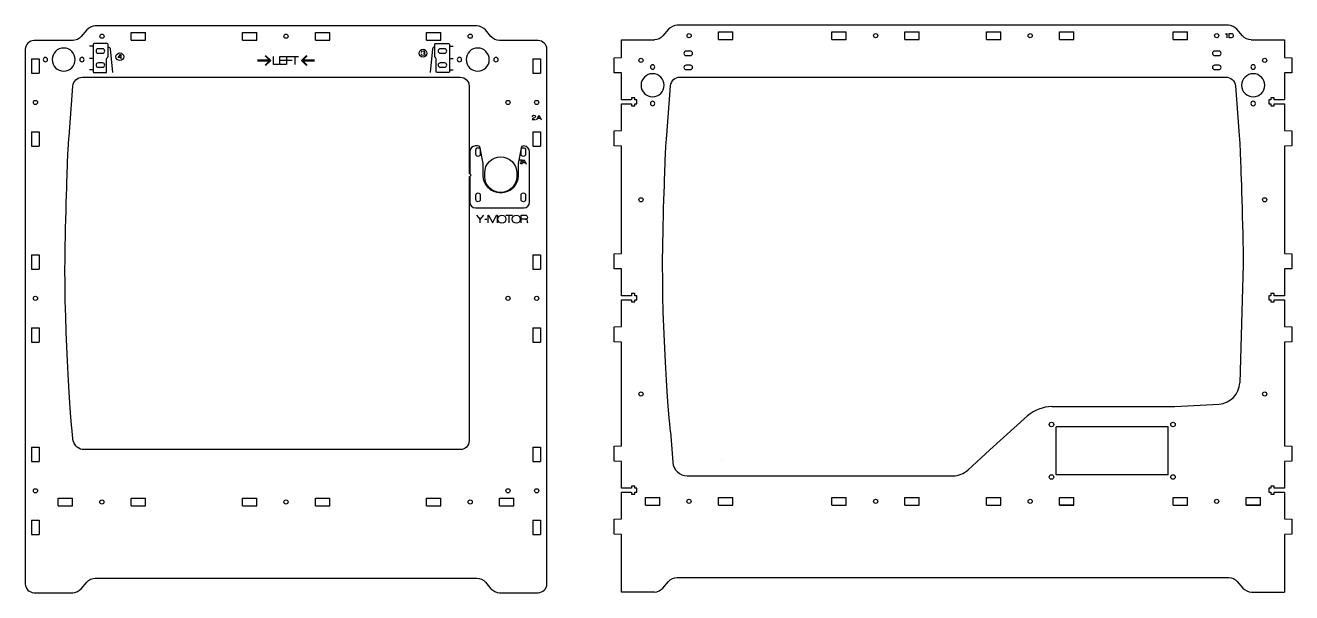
# Model space of a CAD drawing. Extents: x -1581 to 572, y -350 to 1591.
# Drawn here: x -1581 to -714, y 480 to 868 of the extents above; entities that cross this region are included whole.
import ezdxf

# ---------------------------------------------------------------- set-up
doc = ezdxf.new("R2010")
doc.units = 0
doc.layers.add('Cuts', color=1, linetype='Continuous', lineweight=25, true_color=0xff0000)
doc.layers.add('Text', color=5, linetype='Continuous', lineweight=25, true_color=0x0000ff)

msp = doc.modelspace()

# ---------------------------------------------------------------- linework, layer by layer
at = {"layer": 'Cuts', "color": 1, "lineweight": 25, "true_color": 0xff0000}
for p, q in [((-1508.56, 858.41), (-1508.56, 863.61)), ((-1508.56, 863.61), (-1498.71, 863.61)), ((-1508.56, 858.41), (-1498.71, 858.41)), ((-1498.71, 858.41), (-1498.71, 863.61)), ((-1432.48, 858.41), (-1432.48, 863.61)), ((-1432.48, 863.61), (-1422.64, 863.61)), ((-1432.48, 858.41), (-1422.64, 858.41)), ((-1422.64, 858.41), (-1422.64, 863.61)), ((-1382.48, 858.41), (-1382.48, 863.61)), ((-1382.48, 863.61), (-1372.64, 863.61)), ((-1382.48, 858.41), (-1372.64, 858.41)), ((-1372.64, 858.41), (-1372.64, 863.61)), ((-1306.39, 858.41), (-1306.39, 863.61)), ((-1306.39, 863.61), (-1296.54, 863.61)), ((-1306.39, 858.41), (-1296.54, 858.41)), ((-1296.54, 858.41), (-1296.54, 863.61)), ((-1173, 846.36), (-1173, 858.46)), ((-1173, 858.46), (-1150.3, 858.46)), ((-1106.53, 858.81), (-1106.53, 864.01)), ((-1106.53, 864.01), (-1096.68, 864.01)), ((-1106.53, 858.81), (-1096.68, 858.81)), ((-1096.68, 858.81), (-1096.68, 864.01)), ((-1028.83, 858.81), (-1028.83, 864.01)), ((-1028.83, 864.01), (-1018.98, 864.01)), ((-1028.83, 858.81), (-1018.98, 858.81)), ((-1018.98, 858.81), (-1018.98, 864.01)), ((-978.82, 858.81), (-978.82, 864.01)), ((-978.82, 864.01), (-968.97, 864.01)), ((-978.82, 858.81), (-968.97, 858.81)), ((-968.97, 858.81), (-968.97, 864.01)), ((-922.99, 858.81), (-922.99, 864.01)), ((-922.99, 864.01), (-913.14, 864.01)), ((-922.99, 858.81), (-913.14, 858.81)), ((-913.14, 858.81), (-913.14, 864.01)), ((-872.98, 858.81), (-872.98, 864.01)), ((-872.98, 864.01), (-863.13, 864.01)), ((-872.98, 858.81), (-863.13, 858.81)), ((-863.13, 858.81), (-863.13, 864.01)), ((-795.27, 858.81), (-795.27, 864.01)), ((-795.27, 864.01), (-785.42, 864.01)), ((-795.27, 858.81), (-785.42, 858.81)), ((-785.42, 858.81), (-785.42, 864.01)), ((-741.86, 858.46), (-719, 858.46)), ((-719, 858.46), (-719, 846.36)), ((-1576.76, 845.6), (-1571.56, 845.6)), ((-1576.76, 845.6), (-1576.76, 835.75)), ((-1571.56, 845.6), (-1571.56, 835.75)), ((-1233.55, 845.6), (-1228.35, 845.6)), ((-1233.55, 845.6), (-1233.55, 835.75)), ((-1228.35, 845.6), (-1228.35, 835.75)), ((-1177.98, 846.15), (-1173, 846.36)), ((-1177.98, 836.02), (-1177.98, 846.15)), ((-719, 846.36), (-714.02, 846.15)), ((-714.02, 846.15), (-714.02, 836.02)), ((-1576.76, 835.75), (-1571.56, 835.75)), ((-1233.55, 835.75), (-1228.35, 835.75)), ((-1173, 835.82), (-1177.98, 836.02)), ((-1173, 817.51), (-1173, 835.82)), ((-714.02, 836.02), (-719, 835.82)), ((-719, 835.82), (-719, 817.51)), ((-1165.98, 817.51), (-1173, 817.51)), ((-1163.78, 818.91), (-1165.98, 818.91)), ((-1165.98, 818.91), (-1165.98, 817.51)), ((-1163.78, 817.51), (-1163.78, 818.91)), ((-1162.34, 817.51), (-1163.78, 817.51)), ((-1162.34, 814.65), (-1162.34, 817.51)), ((-728.22, 817.51), (-729.66, 817.51)), ((-729.66, 817.51), (-729.66, 814.65)), ((-726.02, 818.91), (-728.22, 818.91)), ((-728.22, 818.91), (-728.22, 817.51)), ((-726.02, 817.51), (-726.02, 818.91)), ((-719, 817.51), (-726.02, 817.51)), ((-1173, 796.39), (-1173, 814.65)), ((-1173, 814.65), (-1165.98, 814.65)), ((-1165.98, 814.65), (-1165.98, 813.25)), ((-1165.98, 813.25), (-1163.78, 813.25)), ((-1163.78, 813.25), (-1163.78, 814.65)), ((-1163.78, 814.65), (-1162.34, 814.65)), ((-729.66, 814.65), (-728.22, 814.65)), ((-728.22, 814.65), (-728.22, 813.25)), ((-728.22, 813.25), (-726.02, 813.25)), ((-726.02, 813.25), (-726.02, 814.65)), ((-726.02, 814.65), (-719, 814.65)), ((-719, 814.65), (-719, 796.39)), ((-1576.76, 795.6), (-1571.56, 795.6)), ((-1576.76, 795.6), (-1576.76, 785.75)), ((-1571.56, 795.6), (-1571.56, 785.75)), ((-1233.55, 795.6), (-1228.35, 795.6)), ((-1233.55, 795.6), (-1233.55, 785.75)), ((-1228.35, 795.6), (-1228.35, 785.75)), ((-1177.98, 796.18), (-1173, 796.39)), ((-1177.98, 786.01), (-1177.98, 796.18)), ((-719, 796.39), (-714.02, 796.18)), ((-714.02, 796.18), (-714.02, 786.01)), ((-1576.76, 785.75), (-1571.56, 785.75)), ((-1233.55, 785.75), (-1228.35, 785.75)), ((-1173, 785.8), (-1177.98, 786.01)), ((-1173, 712.18), (-1173, 785.8)), ((-714.02, 786.01), (-719, 785.8)), ((-719, 785.8), (-719, 712.18)), ((-1576.76, 711.42), (-1571.56, 711.42)), ((-1576.76, 711.42), (-1576.76, 701.58)), ((-1571.56, 711.42), (-1571.56, 701.58)), ((-1233.54, 711.42), (-1228.34, 711.42)), ((-1233.54, 711.42), (-1233.54, 701.58)), ((-1228.34, 711.42), (-1228.34, 701.58)), ((-1177.98, 711.98), (-1173, 712.18)), ((-1177.98, 701.84), (-1177.98, 711.98)), ((-719, 712.18), (-714.02, 711.98)), ((-714.02, 711.98), (-714.02, 701.84)), ((-747.25, 704.61), (-749.6, 623.72)), ((-1576.76, 701.58), (-1571.56, 701.58)), ((-1233.54, 701.58), (-1228.34, 701.58)), ((-1173, 701.64), (-1177.98, 701.84)), ((-1173, 683.35), (-1173, 701.64)), ((-714.02, 701.84), (-719, 701.64)), ((-719, 701.64), (-719, 683.35)), ((-1165.98, 683.35), (-1173, 683.35)), ((-1173, 662.17), (-1173, 680.48)), ((-1173, 680.48), (-1165.98, 680.48)), ((-1163.78, 684.75), (-1165.98, 684.75)), ((-1165.98, 684.75), (-1165.98, 683.35)), ((-1165.98, 680.48), (-1165.98, 679.08)), ((-1165.98, 679.08), (-1163.78, 679.08)), ((-1163.78, 683.35), (-1163.78, 684.75)), ((-1162.34, 683.35), (-1163.78, 683.35)), ((-1163.78, 679.08), (-1163.78, 680.48)), ((-1163.78, 680.48), (-1162.34, 680.48)), ((-1162.34, 680.48), (-1162.34, 683.35)), ((-728.22, 683.35), (-729.66, 683.35)), ((-729.66, 683.35), (-729.66, 680.48)), ((-729.66, 680.48), (-728.22, 680.48)), ((-726.02, 684.75), (-728.22, 684.75)), ((-728.22, 684.75), (-728.22, 683.35)), ((-728.22, 680.48), (-728.22, 679.08)), ((-728.22, 679.08), (-726.02, 679.08)), ((-726.02, 683.35), (-726.02, 684.75)), ((-719, 683.35), (-726.02, 683.35)), ((-726.02, 679.08), (-726.02, 680.48)), ((-726.02, 680.48), (-719, 680.48)), ((-719, 680.48), (-719, 662.17)), ((-1576.76, 661.42), (-1571.56, 661.42)), ((-1576.76, 661.42), (-1576.76, 651.58)), ((-1571.56, 661.42), (-1571.56, 651.58)), ((-1233.54, 661.42), (-1228.34, 661.42)), ((-1233.54, 661.42), (-1233.54, 651.58)), ((-1228.34, 661.42), (-1228.34, 651.58)), ((-1177.98, 661.96), (-1173, 662.17)), ((-1177.98, 651.84), (-1177.98, 661.96)), ((-719, 662.17), (-714.02, 661.96)), ((-714.02, 661.96), (-714.02, 651.84)), ((-1576.76, 651.58), (-1571.56, 651.58)), ((-1233.54, 651.58), (-1228.34, 651.58)), ((-1173, 651.63), (-1177.98, 651.84)), ((-1173, 580.46), (-1173, 651.63)), ((-714.02, 651.84), (-719, 651.63)), ((-719, 651.63), (-719, 580.46)), ((-878.14, 607.37), (-793.98, 607.37)), ((-793.98, 607.37), (-763.7, 609.18)), ((-894.8, 601.01), (-920.69, 577.88)), ((-1139.39, 590.16), (-1137.82, 569.25)), ((-1576.76, 579.7), (-1571.56, 579.7)), ((-1576.76, 579.7), (-1576.76, 569.85)), ((-1571.56, 579.7), (-1571.56, 569.85)), ((-1233.54, 579.7), (-1228.34, 579.7)), ((-1233.54, 579.7), (-1233.54, 569.85)), ((-1228.34, 579.7), (-1228.34, 569.85)), ((-1177.98, 580.26), (-1173, 580.46)), ((-1177.98, 570.11), (-1177.98, 580.26)), ((-920.69, 577.88), (-935.69, 563.99)), ((-719, 580.46), (-714.02, 580.26)), ((-714.02, 580.26), (-714.02, 570.11)), ((-1576.76, 569.85), (-1571.56, 569.85)), ((-1233.54, 569.85), (-1228.34, 569.85)), ((-1173, 569.9), (-1177.98, 570.11)), ((-1173, 551.61), (-1173, 569.9)), ((-1104.72, 571.46), (-1104.72, 571.46)), ((-714.02, 570.11), (-719, 569.9)), ((-719, 569.9), (-719, 551.61)), ((-1127.85, 560), (-945.88, 560)), ((-1165.98, 551.61), (-1173, 551.61)), ((-1173, 530.46), (-1173, 548.77)), ((-1173, 548.77), (-1165.98, 548.77)), ((-1163.78, 553.01), (-1165.98, 553.01)), ((-1165.98, 553.01), (-1165.98, 551.61)), ((-1165.98, 548.77), (-1165.98, 547.44)), ((-1165.98, 547.44), (-1163.78, 547.44)), ((-1163.78, 551.61), (-1163.78, 553.01)), ((-1162.34, 551.61), (-1163.78, 551.61)), ((-1163.78, 548.84), (-1162.34, 548.84)), ((-1163.78, 547.44), (-1163.78, 548.84)), ((-1162.34, 548.84), (-1162.34, 551.61)), ((-728.22, 551.61), (-729.66, 551.61)), ((-729.66, 551.61), (-729.66, 548.84)), ((-729.66, 548.84), (-728.22, 548.84)), ((-726.02, 553.01), (-728.22, 553.01)), ((-728.22, 553.01), (-728.22, 551.61)), ((-728.22, 548.84), (-728.22, 547.44)), ((-728.22, 547.44), (-726.02, 547.44)), ((-726.02, 551.61), (-726.02, 553.01)), ((-719, 551.61), (-726.02, 551.61)), ((-726.02, 547.44), (-726.02, 548.77)), ((-726.02, 548.77), (-719, 548.77)), ((-719, 548.77), (-719, 530.46)), ((-1558.58, 539.5), (-1558.58, 544.7)), ((-1558.58, 544.7), (-1548.73, 544.7)), ((-1558.58, 539.5), (-1548.73, 539.5)), ((-1548.73, 539.5), (-1548.73, 544.7)), ((-1508.58, 539.5), (-1508.58, 544.7)), ((-1508.58, 544.7), (-1498.73, 544.7)), ((-1508.58, 539.5), (-1498.73, 539.5)), ((-1498.73, 539.5), (-1498.73, 544.7)), ((-1432.49, 544.7), (-1422.64, 544.7)), ((-1432.49, 539.5), (-1432.49, 544.7)), ((-1432.49, 539.5), (-1422.64, 539.5)), ((-1422.64, 539.5), (-1422.64, 544.7)), ((-1382.49, 539.5), (-1382.49, 544.7)), ((-1382.49, 544.7), (-1372.64, 544.7)), ((-1382.49, 539.5), (-1372.64, 539.5)), ((-1372.64, 539.5), (-1372.64, 544.7)), ((-1306.39, 539.5), (-1306.39, 544.7)), ((-1306.39, 544.7), (-1296.54, 544.7)), ((-1306.39, 539.5), (-1296.54, 539.5)), ((-1296.54, 539.5), (-1296.54, 544.7)), ((-1256.39, 539.5), (-1256.39, 544.7)), ((-1256.39, 544.7), (-1246.54, 544.7)), ((-1256.39, 539.5), (-1246.54, 539.5)), ((-1246.54, 539.5), (-1246.54, 544.7)), ((-1156.54, 539.91), (-1156.54, 545.11)), ((-1156.54, 545.11), (-1146.69, 545.11)), ((-1156.54, 539.91), (-1146.69, 539.91)), ((-1146.69, 539.91), (-1146.69, 545.11)), ((-1106.54, 539.91), (-1106.54, 545.11)), ((-1106.54, 545.11), (-1096.69, 545.11)), ((-1106.54, 539.91), (-1096.69, 539.91)), ((-1096.69, 539.91), (-1096.69, 545.11)), ((-1028.83, 539.91), (-1028.83, 545.11)), ((-1028.83, 545.11), (-1018.98, 545.11)), ((-1028.83, 539.91), (-1018.98, 539.91)), ((-1018.98, 539.91), (-1018.98, 545.11)), ((-978.83, 539.91), (-978.83, 545.11)), ((-978.83, 545.11), (-968.98, 545.11)), ((-978.83, 539.91), (-968.98, 539.91)), ((-968.98, 539.91), (-968.98, 545.11)), ((-922.98, 539.91), (-922.98, 545.11)), ((-922.98, 545.11), (-913.13, 545.11)), ((-922.98, 539.91), (-913.13, 539.91)), ((-913.13, 539.91), (-913.13, 545.11)), ((-872.98, 539.91), (-872.98, 545.11)), ((-872.98, 545.11), (-863.13, 545.11)), ((-872.98, 539.91), (-863.13, 539.91)), ((-863.13, 539.91), (-872.98, 539.91)), ((-863.13, 539.91), (-863.13, 545.11)), ((-795.26, 539.91), (-795.26, 545.11)), ((-795.26, 545.11), (-785.41, 545.11)), ((-795.26, 539.91), (-785.41, 539.91)), ((-785.41, 539.91), (-785.41, 545.11)), ((-745.26, 539.91), (-745.26, 545.11)), ((-745.26, 545.11), (-735.42, 545.11)), ((-745.26, 539.91), (-735.42, 539.91)), ((-735.42, 539.91), (-745.26, 539.91)), ((-735.42, 539.91), (-735.42, 545.11)), ((-1576.76, 529.7), (-1571.56, 529.7)), ((-1576.76, 529.7), (-1576.76, 519.85)), ((-1571.56, 529.7), (-1571.56, 519.85)), ((-1233.54, 529.7), (-1228.34, 529.7)), ((-1233.54, 529.7), (-1233.54, 519.85)), ((-1228.34, 529.7), (-1228.34, 519.85)), ((-1177.98, 530.26), (-1173, 530.46)), ((-1177.98, 520.11), (-1177.98, 530.26)), ((-719, 530.46), (-714.02, 530.26)), ((-714.02, 530.26), (-714.02, 520.11)), ((-1576.76, 519.85), (-1571.56, 519.85)), ((-1233.54, 519.85), (-1228.34, 519.85)), ((-1173, 519.91), (-1177.98, 520.11)), ((-1173, 480.41), (-1173, 519.91)), ((-714.02, 520.11), (-719, 519.91)), ((-719, 519.91), (-719, 480.41)), ((-1134.85, 490.41), (-757.1, 490.41)), ((-1150.33, 480.41), (-1173, 480.41))]:
    msp.add_line(p, q, dxfattribs=at)
at = {"layer": 'Cuts', "color": 1, "linetype": 'Continuous', "lineweight": 25, "true_color": 0xff0000}
for p, q in [((-798.56, 593.66), (-875.16, 593.66)), ((-875.16, 560.66), (-875.16, 593.66)), ((-798.56, 560.66), (-798.56, 593.66)), ((-798.56, 560.66), (-875.16, 560.66))]:
    msp.add_line(p, q, dxfattribs=at)
at = {"layer": 'Cuts', "color": 1, "lineweight": 25, "true_color": 0xff0000}
for points in [[(-1271.89, 868.02), (-1533.19, 868.02)], [(-885.06, 868.46), (-1134.81, 868.46)], [(-757.35, 868.46), (-1007.1, 868.46)], [(-1538.99, 865.32), (-1542.84, 860.73)], [(-1262.25, 860.73), (-1266.1, 865.32)], [(-1140.62, 865.75), (-1144.48, 861.16)], [(-758.43, 862.9), (-758.32, 862.9), (-758.32, 859.92)], [(-756.82, 862.92), (-755.35, 862.92)], [(-755.35, 859.9), (-756.82, 859.9), (-756.82, 862.92), (-756.82, 862.92)], [(-747.67, 861.16), (-751.54, 865.75)], [(-1581.09, 852.02), (-1581.09, 486)], [(-1548.64, 858.02), (-1575.09, 858.02)], [(-1528.19, 852.37), (-1531.19, 852.37)], [(-1294.01, 852.37), (-1297.01, 852.37)], [(-1230, 858.02), (-1256.45, 858.02), (-1256.45, 858.02)], [(-1224, 486), (-1224, 852.02)], [(-1125.7, 850.78), (-1128.7, 850.78)], [(-763.8, 850.78), (-766.8, 850.78)], [(-1531.19, 849.37), (-1528.19, 849.37), (-1528.19, 849.37)], [(-1528.19, 842.77), (-1531.19, 842.77)], [(-1297.01, 849.37), (-1294.01, 849.37), (-1294.01, 849.37)], [(-1294.01, 842.77), (-1297.01, 842.77)], [(-1128.7, 847.78), (-1125.7, 847.78), (-1125.7, 847.78)], [(-1125.7, 841.18), (-1128.7, 841.18)], [(-766.8, 847.78), (-763.8, 847.78), (-763.8, 847.78)], [(-763.8, 841.18), (-766.8, 841.18)], [(-1542.05, 832.95), (-1283.25, 832.95)], [(-1531.19, 839.77), (-1528.19, 839.77), (-1528.19, 839.77)], [(-1297.01, 839.77), (-1294.01, 839.77), (-1294.01, 839.77)], [(-1132.84, 833.04), (-886.82, 833.04)], [(-1128.7, 838.18), (-1125.7, 838.18), (-1125.7, 838.18)], [(-1005.13, 833.04), (-759.1, 833.04)], [(-766.8, 838.18), (-763.8, 838.18), (-763.8, 838.18)], [(-1551.15, 792.35), (-1548.58, 826.85)], [(-1277.25, 826.95), (-1277.25, 766.77)], [(-1141.95, 793.24), (-1139.38, 827.06)], [(-752.57, 827.06), (-749.98, 792.94)], [(-1272.6, 780.17), (-1272.6, 783.18)], [(-1269.6, 783.18), (-1269.6, 780.17), (-1269.6, 780.17)], [(-1241.59, 780.17), (-1241.59, 783.18)], [(-1238.59, 783.18), (-1238.59, 780.17), (-1238.59, 780.17)], [(-1277.25, 765), (-1277.25, 583.95)], [(-1266.54, 764.92), (-1266.54, 767.42)], [(-1244.64, 767.42), (-1244.64, 764.92), (-1244.64, 764.92)], [(-1272.6, 749.17), (-1272.6, 752.18)], [(-1269.6, 752.18), (-1269.6, 749.17), (-1269.6, 749.17)], [(-1241.59, 749.17), (-1241.59, 752.18)], [(-1238.59, 752.18), (-1238.59, 749.17), (-1238.59, 749.17)], [(-1283.25, 577.95), (-1542.05, 577.95), (-1542.12, 578.01)], [(-1542.84, 482.7), (-1538.99, 487.3)], [(-1533.19, 490), (-1271.9, 490)], [(-1266.1, 487.3), (-1262.25, 482.7)], [(-1144.52, 483.11), (-1140.66, 487.7)], [(-751.29, 487.7), (-747.43, 483.11)], [(-1575.09, 480), (-1548.64, 480)], [(-1256.45, 480), (-1230, 480)], [(-741.61, 480.41), (-719, 480.41), (-719, 480.41)]]:
    msp.add_lwpolyline(points, dxfattribs=at)
at = {"layer": 'Cuts', "color": 1, "linetype": 'Continuous', "lineweight": 25, "true_color": 0xff0000}
for centre in [(-878.46, 595.16), (-795.26, 595.16), (-878.46, 559.16), (-795.26, 559.16)]:
    msp.add_circle(centre, 1.55, dxfattribs=at)
at = {"layer": 'Cuts', "color": 1, "lineweight": 25, "true_color": 0xff0000}
for centre, radius, start, end in [((-764.6, 624.15), 15, 273.42271, 358.33732), ((-878.14, 582.37), 25, 90, 131.77933), ((-1127.85, 570), 10, 184.29468, 270), ((-945.88, 575), 15, 270, 312.79302)]:
    msp.add_arc(centre, radius, start, end, dxfattribs=at)
for points in [[(-1533.19, 868.02), (-1535.14, 868.02), (-1537.74, 866.81), (-1538.99, 865.32)], [(-1266.1, 865.32), (-1267.35, 866.81), (-1269.95, 868.02), (-1271.89, 868.02)], [(-1134.81, 868.46), (-1136.76, 868.46), (-1139.37, 867.24), (-1140.62, 865.75)], [(-751.54, 865.75), (-752.79, 867.24), (-755.4, 868.46), (-757.35, 868.46)], [(-1542.84, 860.73), (-1544.09, 859.24), (-1546.7, 858.02), (-1548.64, 858.02)], [(-1530.06, 861), (-1530.06, 861.79), (-1529.42, 862.43), (-1528.63, 862.43)], [(-1528.63, 859.58), (-1529.42, 859.58), (-1530.06, 860.22), (-1530.06, 861)], [(-1528.63, 862.43), (-1527.84, 862.43), (-1527.21, 861.79), (-1527.21, 861)], [(-1527.21, 861), (-1527.21, 860.22), (-1527.84, 859.58), (-1528.63, 859.58)], [(-1403.98, 861.01), (-1403.98, 861.8), (-1403.35, 862.43), (-1402.56, 862.43)], [(-1402.56, 859.58), (-1403.35, 859.58), (-1403.98, 860.22), (-1403.98, 861.01)], [(-1402.56, 862.43), (-1401.77, 862.43), (-1401.14, 861.8), (-1401.14, 861.01)], [(-1401.14, 861.01), (-1401.14, 860.22), (-1401.77, 859.58), (-1402.56, 859.58)], [(-1277.89, 861.01), (-1277.89, 861.79), (-1277.25, 862.43), (-1276.46, 862.43)], [(-1276.46, 859.58), (-1277.25, 859.58), (-1277.89, 860.22), (-1277.89, 861.01)], [(-1276.46, 862.43), (-1275.68, 862.43), (-1275.04, 861.79), (-1275.04, 861.01)], [(-1275.04, 861.01), (-1275.04, 860.22), (-1275.68, 859.58), (-1276.46, 859.58)], [(-1256.45, 858.02), (-1258.39, 858.02), (-1261, 859.24), (-1262.25, 860.73)], [(-1144.48, 861.16), (-1145.74, 859.67), (-1148.35, 858.46), (-1150.3, 858.46)], [(-1128.03, 861.41), (-1128.03, 862.2), (-1127.39, 862.84), (-1126.61, 862.84)], [(-1126.61, 859.99), (-1127.39, 859.99), (-1128.03, 860.62), (-1128.03, 861.41)], [(-1126.61, 862.84), (-1125.82, 862.84), (-1125.18, 862.2), (-1125.18, 861.41)], [(-1125.18, 861.41), (-1125.18, 860.62), (-1125.82, 859.99), (-1126.61, 859.99)], [(-1000.32, 861.41), (-1000.32, 862.2), (-999.68, 862.84), (-998.89, 862.84)], [(-998.89, 859.99), (-999.68, 859.99), (-1000.32, 860.63), (-1000.32, 861.41)], [(-998.89, 862.84), (-998.11, 862.84), (-997.47, 862.2), (-997.47, 861.41)], [(-997.47, 861.41), (-997.47, 860.63), (-998.11, 859.99), (-998.89, 859.99)], [(-894.49, 861.41), (-894.49, 862.2), (-893.85, 862.84), (-893.06, 862.84)], [(-893.06, 859.99), (-893.85, 859.99), (-894.49, 860.63), (-894.49, 861.41)], [(-893.06, 862.84), (-892.28, 862.84), (-891.64, 862.2), (-891.64, 861.41)], [(-891.64, 861.41), (-891.64, 860.63), (-892.28, 859.99), (-893.06, 859.99)], [(-766.77, 861.41), (-766.77, 862.2), (-766.14, 862.84), (-765.35, 862.84)], [(-765.35, 859.99), (-766.14, 859.99), (-766.77, 860.63), (-766.77, 861.41)], [(-765.35, 862.84), (-764.56, 862.84), (-763.93, 862.2), (-763.93, 861.41)], [(-763.93, 861.41), (-763.93, 860.63), (-764.56, 859.99), (-765.35, 859.99)], [(-759.37, 862.34), (-758.91, 862.45), (-758.61, 862.7), (-758.43, 862.9)], [(-755.35, 862.92), (-754.51, 862.92), (-754.09, 862.31), (-754.09, 861.41)], [(-754.09, 861.41), (-754.09, 860.51), (-754.51, 859.9), (-755.35, 859.9)], [(-741.86, 858.46), (-743.8, 858.46), (-746.42, 859.67), (-747.67, 861.16)], [(-1575.09, 858.02), (-1578.39, 858.02), (-1581.09, 855.32), (-1581.09, 852.02)], [(-1554.83, 852.92), (-1559.19, 852.92), (-1562.73, 849.38), (-1562.73, 845.02)], [(-1546.93, 845.02), (-1546.93, 849.38), (-1550.47, 852.92), (-1554.83, 852.92)], [(-1531.19, 852.37), (-1532.02, 852.37), (-1532.69, 851.7), (-1532.69, 850.87)], [(-1532.69, 850.87), (-1532.69, 850.04), (-1532.02, 849.37), (-1531.19, 849.37)], [(-1526.69, 850.87), (-1526.69, 851.7), (-1527.36, 852.37), (-1528.19, 852.37)], [(-1528.19, 849.37), (-1527.36, 849.37), (-1526.69, 850.04), (-1526.69, 850.87)], [(-1297.01, 852.37), (-1297.83, 852.37), (-1298.51, 851.7), (-1298.51, 850.87)], [(-1298.51, 850.87), (-1298.51, 850.04), (-1297.83, 849.37), (-1297.01, 849.37)], [(-1292.51, 850.87), (-1292.51, 851.7), (-1293.18, 852.37), (-1294.01, 852.37)], [(-1294.01, 849.37), (-1293.18, 849.37), (-1292.51, 850.04), (-1292.51, 850.87)], [(-1271.33, 852.92), (-1275.69, 852.92), (-1279.23, 849.38), (-1279.23, 845.02)], [(-1263.43, 845.02), (-1263.43, 849.38), (-1266.97, 852.92), (-1271.33, 852.92)], [(-1224, 852.02), (-1224, 855.32), (-1226.7, 858.02), (-1230, 858.02)], [(-1128.7, 850.78), (-1129.52, 850.78), (-1130.2, 850.11), (-1130.2, 849.28)], [(-1124.2, 849.28), (-1124.2, 850.11), (-1124.87, 850.78), (-1125.7, 850.78)], [(-766.8, 850.78), (-767.63, 850.78), (-768.3, 850.11), (-768.3, 849.28)], [(-762.3, 849.28), (-762.3, 850.11), (-762.97, 850.78), (-763.8, 850.78)], [(-1567.33, 846.52), (-1568.16, 846.52), (-1568.83, 845.85), (-1568.83, 845.02)], [(-1568.83, 845.02), (-1568.83, 844.19), (-1568.16, 843.52), (-1567.33, 843.52)], [(-1565.83, 845.02), (-1565.83, 845.85), (-1566.5, 846.52), (-1567.33, 846.52)], [(-1567.33, 843.52), (-1566.5, 843.52), (-1565.83, 844.19), (-1565.83, 845.02)], [(-1562.73, 845.02), (-1562.73, 840.66), (-1559.19, 837.12), (-1554.83, 837.12)], [(-1554.83, 837.12), (-1550.47, 837.12), (-1546.93, 840.66), (-1546.93, 845.02)], [(-1542.33, 846.52), (-1543.16, 846.52), (-1543.83, 845.85), (-1543.83, 845.02)], [(-1543.83, 845.02), (-1543.83, 844.19), (-1543.16, 843.52), (-1542.33, 843.52)], [(-1540.83, 845.02), (-1540.83, 845.85), (-1541.5, 846.52), (-1542.33, 846.52)], [(-1542.33, 843.52), (-1541.5, 843.52), (-1540.83, 844.19), (-1540.83, 845.02)], [(-1531.19, 842.77), (-1532.02, 842.77), (-1532.69, 842.1), (-1532.69, 841.27)], [(-1532.69, 841.27), (-1532.69, 840.44), (-1532.02, 839.77), (-1531.19, 839.77)], [(-1526.69, 841.27), (-1526.69, 842.1), (-1527.36, 842.77), (-1528.19, 842.77)], [(-1528.19, 839.77), (-1527.36, 839.77), (-1526.69, 840.44), (-1526.69, 841.27)], [(-1297.01, 842.77), (-1297.83, 842.77), (-1298.51, 842.1), (-1298.51, 841.27)], [(-1298.51, 841.27), (-1298.51, 840.44), (-1297.83, 839.77), (-1297.01, 839.77)], [(-1292.51, 841.27), (-1292.51, 842.1), (-1293.18, 842.77), (-1294.01, 842.77)], [(-1294.01, 839.77), (-1293.18, 839.77), (-1292.51, 840.44), (-1292.51, 841.27)], [(-1283.83, 846.52), (-1284.66, 846.52), (-1285.33, 845.85), (-1285.33, 845.02)], [(-1285.33, 845.02), (-1285.33, 844.19), (-1284.66, 843.52), (-1283.83, 843.52)], [(-1282.33, 845.02), (-1282.33, 845.85), (-1283, 846.52), (-1283.83, 846.52)], [(-1283.83, 843.52), (-1283, 843.52), (-1282.33, 844.19), (-1282.33, 845.02)], [(-1279.23, 845.02), (-1279.23, 840.66), (-1275.69, 837.12), (-1271.33, 837.12)], [(-1271.33, 837.12), (-1266.97, 837.12), (-1263.43, 840.66), (-1263.43, 845.02)], [(-1258.83, 846.52), (-1259.66, 846.52), (-1260.33, 845.85), (-1260.33, 845.02)], [(-1260.33, 845.02), (-1260.33, 844.19), (-1259.66, 843.52), (-1258.83, 843.52)], [(-1257.33, 845.02), (-1257.33, 845.85), (-1258, 846.52), (-1258.83, 846.52)], [(-1258.83, 843.52), (-1258, 843.52), (-1257.33, 844.19), (-1257.33, 845.02)], [(-1160.91, 844.48), (-1160.91, 845.26), (-1160.27, 845.9), (-1159.49, 845.9)], [(-1159.49, 843.05), (-1160.27, 843.05), (-1160.91, 843.69), (-1160.91, 844.48)], [(-1159.49, 845.9), (-1158.7, 845.9), (-1158.06, 845.26), (-1158.06, 844.48)], [(-1158.06, 844.48), (-1158.06, 843.69), (-1158.7, 843.05), (-1159.49, 843.05)], [(-1151.59, 841.43), (-1152.41, 841.43), (-1153.09, 840.76), (-1153.09, 839.93)], [(-1150.08, 839.93), (-1150.08, 840.76), (-1150.76, 841.43), (-1151.59, 841.43)], [(-1130.2, 849.28), (-1130.2, 848.45), (-1129.52, 847.78), (-1128.7, 847.78)], [(-1128.7, 841.18), (-1129.52, 841.18), (-1130.2, 840.51), (-1130.2, 839.68)], [(-1125.7, 847.78), (-1124.87, 847.78), (-1124.2, 848.45), (-1124.2, 849.28)], [(-1124.2, 839.68), (-1124.2, 840.51), (-1124.87, 841.18), (-1125.7, 841.18)], [(-768.3, 849.28), (-768.3, 848.45), (-767.63, 847.78), (-766.8, 847.78)], [(-766.8, 841.18), (-767.63, 841.18), (-768.3, 840.51), (-768.3, 839.68)], [(-763.8, 847.78), (-762.97, 847.78), (-762.3, 848.45), (-762.3, 849.28)], [(-762.3, 839.68), (-762.3, 840.51), (-762.97, 841.18), (-763.8, 841.18)], [(-740.37, 841.43), (-741.2, 841.43), (-741.87, 840.76), (-741.87, 839.93)], [(-738.87, 839.93), (-738.87, 840.76), (-739.54, 841.43), (-740.37, 841.43)], [(-733.9, 844.48), (-733.9, 845.26), (-733.26, 845.9), (-732.47, 845.9)], [(-732.47, 843.05), (-733.26, 843.05), (-733.9, 843.69), (-733.9, 844.48)], [(-732.47, 845.9), (-731.69, 845.9), (-731.05, 845.26), (-731.05, 844.48)], [(-731.05, 844.48), (-731.05, 843.69), (-731.69, 843.05), (-732.47, 843.05)], [(-1548.58, 826.85), (-1548.29, 830.2), (-1545.35, 832.95), (-1542.05, 832.95)], [(-1283.25, 832.95), (-1279.93, 832.95), (-1277.25, 830.26), (-1277.25, 826.95)], [(-1151.59, 835.33), (-1155.95, 835.33), (-1159.49, 831.79), (-1159.49, 827.43)], [(-1153.09, 839.93), (-1153.09, 839.1), (-1152.41, 838.43), (-1151.59, 838.43)], [(-1151.59, 838.43), (-1150.76, 838.43), (-1150.08, 839.1), (-1150.08, 839.93)], [(-1143.69, 827.43), (-1143.69, 831.79), (-1147.22, 835.33), (-1151.59, 835.33)], [(-1139.38, 827.06), (-1139.08, 830.35), (-1136.14, 833.04), (-1132.84, 833.04)], [(-1130.2, 839.68), (-1130.2, 838.85), (-1129.52, 838.18), (-1128.7, 838.18)], [(-1125.7, 838.18), (-1124.87, 838.18), (-1124.2, 838.85), (-1124.2, 839.68)], [(-768.3, 839.68), (-768.3, 838.85), (-767.63, 838.18), (-766.8, 838.18)], [(-763.8, 838.18), (-762.97, 838.18), (-762.3, 838.85), (-762.3, 839.68)], [(-759.1, 833.04), (-755.8, 833.04), (-752.86, 830.35), (-752.57, 827.06)], [(-740.37, 835.33), (-744.74, 835.33), (-748.27, 831.79), (-748.27, 827.43)], [(-741.87, 839.93), (-741.87, 839.1), (-741.2, 838.43), (-740.37, 838.43)], [(-740.37, 838.43), (-739.54, 838.43), (-738.87, 839.1), (-738.87, 839.93)], [(-732.47, 827.43), (-732.47, 831.79), (-736.01, 835.33), (-740.37, 835.33)], [(-1159.49, 827.43), (-1159.49, 823.07), (-1155.95, 819.53), (-1151.59, 819.53)], [(-1151.59, 819.53), (-1147.22, 819.53), (-1143.69, 823.07), (-1143.69, 827.43)], [(-748.27, 827.43), (-748.27, 823.07), (-744.74, 819.53), (-740.37, 819.53)], [(-740.37, 819.53), (-736.01, 819.53), (-732.47, 823.07), (-732.47, 827.43)], [(-1575.58, 815.67), (-1575.58, 816.46), (-1574.95, 817.1), (-1574.16, 817.1)], [(-1574.16, 814.25), (-1574.95, 814.25), (-1575.58, 814.88), (-1575.58, 815.67)], [(-1574.16, 817.1), (-1573.37, 817.1), (-1572.74, 816.46), (-1572.74, 815.67)], [(-1572.74, 815.67), (-1572.74, 814.88), (-1573.37, 814.25), (-1574.16, 814.25)], [(-1252.05, 815.67), (-1252.05, 816.46), (-1251.41, 817.1), (-1250.62, 817.1)], [(-1250.62, 814.25), (-1251.41, 814.25), (-1252.05, 814.88), (-1252.05, 815.67)], [(-1250.62, 817.1), (-1249.83, 817.1), (-1249.2, 816.46), (-1249.2, 815.67)], [(-1249.2, 815.67), (-1249.2, 814.88), (-1249.83, 814.25), (-1250.62, 814.25)], [(-1232.37, 815.67), (-1232.37, 816.46), (-1231.73, 817.1), (-1230.95, 817.1)], [(-1230.95, 814.25), (-1231.73, 814.25), (-1232.37, 814.88), (-1232.37, 815.67)], [(-1230.95, 817.1), (-1230.16, 817.1), (-1229.52, 816.46), (-1229.52, 815.67)], [(-1229.52, 815.67), (-1229.52, 814.88), (-1230.16, 814.25), (-1230.95, 814.25)], [(-1151.59, 816.43), (-1152.41, 816.43), (-1153.09, 815.76), (-1153.09, 814.93)], [(-1150.08, 814.93), (-1150.08, 815.76), (-1150.76, 816.43), (-1151.59, 816.43)], [(-740.37, 816.43), (-741.2, 816.43), (-741.87, 815.76), (-741.87, 814.93)], [(-738.87, 814.93), (-738.87, 815.76), (-739.54, 816.43), (-740.37, 816.43)], [(-1153.09, 814.93), (-1153.09, 814.1), (-1152.41, 813.43), (-1151.59, 813.43)], [(-1151.59, 813.43), (-1150.76, 813.43), (-1150.08, 814.1), (-1150.08, 814.93)], [(-741.87, 814.93), (-741.87, 814.1), (-741.2, 813.43), (-740.37, 813.43)], [(-740.37, 813.43), (-739.54, 813.43), (-738.87, 814.1), (-738.87, 814.93)], [(-1551.79, 782.73), (-1551.69, 784.67), (-1551.4, 789), (-1551.15, 792.35)], [(-1142.59, 783.81), (-1142.49, 785.71), (-1142.2, 789.95), (-1141.95, 793.24)], [(-749.98, 792.94), (-749.73, 789.65), (-749.46, 785.47), (-749.37, 783.66)], [(-1552.21, 773.09), (-1552.08, 776.45), (-1551.9, 780.79), (-1551.79, 782.73)], [(-1272.6, 783.18), (-1272.6, 784.01), (-1271.92, 784.68), (-1271.1, 784.68)], [(-1271.1, 784.68), (-1270.27, 784.68), (-1269.6, 784.01), (-1269.6, 783.18)], [(-1241.59, 783.18), (-1241.59, 784.01), (-1240.92, 784.68), (-1240.1, 784.68)], [(-1240.1, 784.68), (-1239.27, 784.68), (-1238.59, 784.01), (-1238.59, 783.18)], [(-1143.01, 774.36), (-1142.88, 777.66), (-1142.69, 781.91), (-1142.59, 783.81)], [(-749.37, 783.66), (-749.29, 781.84), (-749.11, 777.65), (-748.99, 774.36)], [(-1553.94, 701.94), (-1553.95, 726.99), (-1552.21, 773.09), (-1552.21, 773.09)], [(-1271.1, 778.67), (-1271.92, 778.67), (-1272.6, 779.34), (-1272.6, 780.17)], [(-1269.6, 780.17), (-1269.6, 779.34), (-1270.27, 778.67), (-1271.1, 778.67)], [(-1266.54, 767.42), (-1266.54, 773.47), (-1261.64, 778.37), (-1255.6, 778.37)], [(-1255.6, 778.37), (-1249.55, 778.37), (-1244.64, 773.47), (-1244.64, 767.42)], [(-1240.1, 778.67), (-1240.92, 778.67), (-1241.59, 779.34), (-1241.59, 780.17)], [(-1238.59, 780.17), (-1238.59, 779.34), (-1239.27, 778.67), (-1240.1, 778.67)], [(-1144.74, 704.61), (-1144.74, 729.16), (-1143.01, 774.36), (-1143.01, 774.36)], [(-748.99, 774.36), (-748.99, 774.36), (-747.25, 729.16), (-747.25, 704.61)], [(-1255.6, 753.97), (-1261.64, 753.97), (-1266.54, 758.88), (-1266.54, 764.92)], [(-1244.64, 764.92), (-1244.64, 758.87), (-1249.55, 753.97), (-1255.6, 753.97)], [(-1272.6, 752.18), (-1272.6, 753.01), (-1271.92, 753.68), (-1271.1, 753.68)], [(-1271.1, 747.67), (-1271.92, 747.67), (-1272.6, 748.34), (-1272.6, 749.17)], [(-1271.1, 753.68), (-1270.27, 753.68), (-1269.6, 753.01), (-1269.6, 752.18)], [(-1269.6, 749.17), (-1269.6, 748.34), (-1270.27, 747.67), (-1271.1, 747.67)], [(-1241.59, 752.18), (-1241.59, 753.01), (-1240.92, 753.68), (-1240.1, 753.68)], [(-1240.1, 747.67), (-1240.92, 747.67), (-1241.59, 748.34), (-1241.59, 749.17)], [(-1240.1, 753.68), (-1239.27, 753.68), (-1238.59, 753.01), (-1238.59, 752.18)], [(-1238.59, 749.17), (-1238.59, 748.34), (-1239.27, 747.67), (-1240.1, 747.67)], [(-1160.91, 748.99), (-1160.91, 749.78), (-1160.27, 750.42), (-1159.49, 750.42)], [(-1159.49, 747.57), (-1160.27, 747.57), (-1160.91, 748.21), (-1160.91, 748.99)], [(-1159.49, 750.42), (-1158.7, 750.42), (-1158.06, 749.78), (-1158.06, 748.99)], [(-1158.06, 748.99), (-1158.06, 748.21), (-1158.7, 747.57), (-1159.49, 747.57)], [(-733.9, 748.99), (-733.9, 749.78), (-733.26, 750.42), (-732.47, 750.42)], [(-732.47, 747.57), (-733.26, 747.57), (-733.9, 748.21), (-733.9, 748.99)], [(-732.47, 750.42), (-731.69, 750.42), (-731.05, 749.78), (-731.05, 748.99)], [(-731.05, 748.99), (-731.05, 748.21), (-731.69, 747.57), (-732.47, 747.57)], [(-1139.39, 590.16), (-1139.39, 590.16), (-1144.74, 646.03), (-1144.74, 704.61)], [(-1548.59, 585.19), (-1548.59, 585.19), (-1553.94, 642.18), (-1553.94, 701.94)], [(-1575.58, 681.5), (-1575.58, 682.29), (-1574.95, 682.92), (-1574.16, 682.92)], [(-1574.16, 680.08), (-1574.95, 680.08), (-1575.58, 680.71), (-1575.58, 681.5)], [(-1574.16, 682.92), (-1573.37, 682.92), (-1572.74, 682.29), (-1572.74, 681.5)], [(-1572.74, 681.5), (-1572.74, 680.71), (-1573.37, 680.08), (-1574.16, 680.08)], [(-1252.05, 681.5), (-1252.05, 682.29), (-1251.41, 682.92), (-1250.62, 682.92)], [(-1250.62, 680.08), (-1251.41, 680.08), (-1252.05, 680.71), (-1252.05, 681.5)], [(-1250.62, 682.92), (-1249.83, 682.92), (-1249.2, 682.29), (-1249.2, 681.5)], [(-1249.2, 681.5), (-1249.2, 680.71), (-1249.83, 680.08), (-1250.62, 680.08)], [(-1232.36, 681.5), (-1232.36, 682.29), (-1231.72, 682.92), (-1230.94, 682.92)], [(-1230.94, 680.08), (-1231.72, 680.08), (-1232.36, 680.71), (-1232.36, 681.5)], [(-1230.94, 682.92), (-1230.15, 682.92), (-1229.51, 682.29), (-1229.51, 681.5)], [(-1229.51, 681.5), (-1229.51, 680.71), (-1230.15, 680.08), (-1230.94, 680.08)], [(-1160.91, 616.05), (-1160.91, 616.83), (-1160.27, 617.47), (-1159.49, 617.47)], [(-1159.49, 614.62), (-1160.27, 614.62), (-1160.91, 615.26), (-1160.91, 616.05)], [(-1159.49, 617.47), (-1158.7, 617.47), (-1158.06, 616.83), (-1158.06, 616.05)], [(-1158.06, 616.05), (-1158.06, 615.26), (-1158.7, 614.62), (-1159.49, 614.62)], [(-733.9, 616.05), (-733.9, 616.83), (-733.26, 617.47), (-732.47, 617.47)], [(-732.47, 614.62), (-733.26, 614.62), (-733.9, 615.26), (-733.9, 616.05)], [(-732.47, 617.47), (-731.69, 617.47), (-731.05, 616.83), (-731.05, 616.05)], [(-731.05, 616.05), (-731.05, 615.26), (-731.69, 614.62), (-732.47, 614.62)], [(-1542.12, 578.01), (-1545.37, 578.61), (-1548.28, 581.84), (-1548.59, 585.19)], [(-1277.25, 583.95), (-1277.25, 580.63), (-1279.93, 577.95), (-1283.25, 577.95)], [(-1575.58, 549.78), (-1575.58, 550.56), (-1574.95, 551.2), (-1574.16, 551.2)], [(-1574.16, 548.35), (-1574.95, 548.35), (-1575.58, 548.99), (-1575.58, 549.78)], [(-1574.16, 551.2), (-1573.37, 551.2), (-1572.74, 550.56), (-1572.74, 549.78)], [(-1572.74, 549.78), (-1572.74, 548.99), (-1573.37, 548.35), (-1574.16, 548.35)], [(-1252.05, 549.78), (-1252.05, 550.57), (-1251.41, 551.2), (-1250.62, 551.2)], [(-1250.62, 548.35), (-1251.41, 548.35), (-1252.05, 548.99), (-1252.05, 549.78)], [(-1250.62, 551.2), (-1249.83, 551.2), (-1249.2, 550.57), (-1249.2, 549.78)], [(-1249.2, 549.78), (-1249.2, 548.99), (-1249.83, 548.35), (-1250.62, 548.35)], [(-1232.36, 549.78), (-1232.36, 550.56), (-1231.72, 551.2), (-1230.94, 551.2)], [(-1230.94, 548.35), (-1231.72, 548.35), (-1232.36, 548.99), (-1232.36, 549.78)], [(-1230.94, 551.2), (-1230.15, 551.2), (-1229.51, 550.56), (-1229.51, 549.78)], [(-1229.51, 549.78), (-1229.51, 548.99), (-1230.15, 548.35), (-1230.94, 548.35)], [(-1530.08, 542.1), (-1530.08, 542.89), (-1529.44, 543.53), (-1528.66, 543.53)], [(-1528.66, 540.68), (-1529.44, 540.68), (-1530.08, 541.32), (-1530.08, 542.1)], [(-1528.66, 543.53), (-1527.87, 543.53), (-1527.23, 542.89), (-1527.23, 542.1)], [(-1527.23, 542.1), (-1527.23, 541.32), (-1527.87, 540.68), (-1528.66, 540.68)], [(-1403.99, 542.1), (-1403.99, 542.89), (-1403.35, 543.53), (-1402.56, 543.53)], [(-1402.56, 540.68), (-1403.35, 540.68), (-1403.99, 541.32), (-1403.99, 542.1)], [(-1402.56, 543.53), (-1401.78, 543.53), (-1401.14, 542.89), (-1401.14, 542.1)], [(-1401.14, 542.1), (-1401.14, 541.32), (-1401.78, 540.68), (-1402.56, 540.68)], [(-1277.89, 542.1), (-1277.89, 542.89), (-1277.25, 543.53), (-1276.47, 543.53)], [(-1276.47, 540.68), (-1277.25, 540.68), (-1277.89, 541.32), (-1277.89, 542.1)], [(-1276.47, 543.53), (-1275.68, 543.53), (-1275.04, 542.89), (-1275.04, 542.1)], [(-1275.04, 542.1), (-1275.04, 541.32), (-1275.68, 540.68), (-1276.47, 540.68)], [(-1128.04, 542.51), (-1128.04, 543.3), (-1127.41, 543.93), (-1126.62, 543.93)], [(-1126.62, 541.09), (-1127.41, 541.09), (-1128.04, 541.72), (-1128.04, 542.51)], [(-1126.62, 543.93), (-1125.83, 543.93), (-1125.19, 543.3), (-1125.19, 542.51)], [(-1125.19, 542.51), (-1125.19, 541.72), (-1125.83, 541.09), (-1126.62, 541.09)], [(-1000.33, 542.51), (-1000.33, 543.3), (-999.69, 543.93), (-998.9, 543.93)], [(-998.9, 541.09), (-999.69, 541.09), (-1000.33, 541.72), (-1000.33, 542.51)], [(-998.9, 543.93), (-998.12, 543.93), (-997.48, 543.3), (-997.48, 542.51)], [(-997.48, 542.51), (-997.48, 541.72), (-998.12, 541.09), (-998.9, 541.09)], [(-894.48, 542.51), (-894.48, 543.3), (-893.84, 543.93), (-893.05, 543.93)], [(-893.05, 541.09), (-893.84, 541.09), (-894.48, 541.72), (-894.48, 542.51)], [(-893.05, 543.93), (-892.27, 543.93), (-891.63, 543.3), (-891.63, 542.51)], [(-891.63, 542.51), (-891.63, 541.72), (-892.27, 541.09), (-893.05, 541.09)], [(-766.76, 542.51), (-766.76, 543.3), (-766.13, 543.93), (-765.34, 543.93)], [(-765.34, 541.09), (-766.13, 541.09), (-766.76, 541.72), (-766.76, 542.51)], [(-765.34, 543.93), (-764.55, 543.93), (-763.91, 543.3), (-763.91, 542.51)], [(-763.91, 542.51), (-763.91, 541.72), (-764.55, 541.09), (-765.34, 541.09)], [(-1581.09, 486), (-1581.09, 482.7), (-1578.39, 480), (-1575.09, 480)], [(-1538.99, 487.3), (-1537.74, 488.78), (-1535.14, 490), (-1533.19, 490)], [(-1271.9, 490), (-1269.95, 490), (-1267.35, 488.78), (-1266.1, 487.3)], [(-1230, 480), (-1226.7, 480), (-1224, 482.7), (-1224, 486)], [(-1140.66, 487.7), (-1139.41, 489.19), (-1136.79, 490.41), (-1134.85, 490.41)], [(-757.1, 490.41), (-755.16, 490.41), (-752.54, 489.19), (-751.29, 487.7)], [(-1548.64, 480), (-1546.7, 480), (-1544.09, 481.22), (-1542.84, 482.7)], [(-1262.25, 482.7), (-1261, 481.22), (-1258.39, 480), (-1256.45, 480)], [(-1150.33, 480.41), (-1148.39, 480.41), (-1145.77, 481.62), (-1144.52, 483.11)], [(-747.43, 483.11), (-746.17, 481.62), (-743.56, 480.41), (-741.61, 480.41)]]:
    msp.add_open_spline(points, degree=3, dxfattribs=at)
at = {"layer": 'Text', "color": 5, "lineweight": 25, "true_color": 0x0000ff}
for points in [[(-1534.55, 854.29), (-1537.16, 854.29)], [(-1534.55, 855.42), (-1534.55, 836.62)], [(-1525.04, 855.99), (-1533.99, 855.99)], [(-1524.47, 847.25), (-1524.47, 855.42)], [(-1522.95, 852.25), (-1521.42, 836.06)], [(-1302.31, 852.25), (-1303.84, 836.06)], [(-1300.78, 847.25), (-1300.78, 855.42)], [(-1300.22, 855.99), (-1291.27, 855.99)], [(-1290.7, 855.42), (-1290.7, 836.62)], [(-1290.7, 854.29), (-1288.1, 854.29)], [(-1534.55, 845.73), (-1537.16, 845.73)], [(-1525.45, 836.62), (-1525.45, 845.44)], [(-1524.99, 846.33), (-1524.94, 846.36)], [(-1515.8, 846.34), (-1517.56, 846.34), (-1517.56, 846.45), (-1515.91, 848.53), (-1515.8, 848.53), (-1515.8, 846.34)], [(-1515.19, 846.34), (-1515.8, 846.34), (-1515.8, 845.55)], [(-1416.93, 847.66), (-1413.94, 844.67), (-1422.11, 844.67)], [(-1422.11, 844.17), (-1413.94, 844.17), (-1416.94, 841.17)], [(-1416.55, 847.9), (-1413.08, 844.42), (-1416.55, 840.94)], [(-1407.26, 841.7), (-1411.08, 841.7), (-1411.08, 847.14)], [(-1402.45, 841.7), (-1406.73, 841.7), (-1406.73, 847.14), (-1402.49, 847.14)], [(-1406.73, 844.61), (-1402.67, 844.61)], [(-1401.97, 841.7), (-1401.97, 847.14), (-1398.15, 847.14)], [(-1401.97, 844.61), (-1398.37, 844.61)], [(-1398.74, 847.14), (-1394.05, 847.14)], [(-1396.38, 841.7), (-1396.38, 847.14)], [(-1388.57, 840.94), (-1392.05, 844.42), (-1388.57, 847.9)], [(-1383.01, 844.67), (-1391.19, 844.67), (-1388.19, 847.67)], [(-1388.2, 841.18), (-1391.19, 844.17), (-1383.01, 844.17)], [(-1308.38, 849.48), (-1308.38, 849.47)], [(-1300.27, 846.33), (-1300.32, 846.36)], [(-1299.8, 836.62), (-1299.8, 845.44)], [(-1290.7, 845.73), (-1288.1, 845.73)], [(-1534.55, 838.06), (-1537.16, 838.06)], [(-1533.99, 836.06), (-1526.02, 836.06), (-1526.02, 836.06)], [(-1291.27, 836.06), (-1299.24, 836.06), (-1299.24, 836.06)], [(-1290.7, 838.06), (-1288.1, 838.06)], [(-1230.82, 803.77), (-1229.43, 806.79), (-1229.32, 806.79), (-1227.93, 803.77)], [(-1233.97, 803.87), (-1231.75, 803.87)], [(-1232.46, 805.18), (-1233.19, 804.81)], [(-1228.39, 804.77), (-1230.36, 804.77)], [(-1276.81, 781.9), (-1276.81, 766.77), (-1275.92, 765.88), (-1276.81, 765), (-1276.81, 747.4), (-1276.81, 747.4)], [(-1271.55, 785.9), (-1272.81, 785.9)], [(-1267.56, 765.65), (-1267.55, 773.87), (-1269.79, 785.49)], [(-1241.33, 785.49), (-1243.56, 773.86), (-1243.56, 765.65)], [(-1235.81, 747.4), (-1235.81, 781.9)], [(-1242.89, 776.38), (-1240.78, 776.38), (-1240.78, 776.27)], [(-1241.09, 773.35), (-1239.71, 776.37), (-1239.6, 776.37), (-1238.21, 773.35)], [(-1238.67, 774.34), (-1240.64, 774.34)], [(-1272.81, 743.4), (-1239.81, 743.4)], [(-1272.06, 738.58), (-1269.64, 735.6), (-1267.21, 738.58)], [(-1264.09, 733.26), (-1264.09, 738.47), (-1263.85, 738.47), (-1261.11, 733.4), (-1261.09, 733.4), (-1258.37, 738.47), (-1258.13, 738.47), (-1258.13, 733.26)], [(-1252.09, 738.47), (-1247.59, 738.47)], [(-1249.82, 733.26), (-1249.82, 738.47)], [(-1241.6, 733.26), (-1241.6, 738.47), (-1238.73, 738.47)], [(-1269.64, 733.14), (-1269.64, 735.6)], [(-1266.55, 735.75), (-1265.15, 735.75)], [(-1238.54, 735.79), (-1241.6, 735.78)], [(-1238.53, 735.8), (-1238.54, 735.79)]]:
    msp.add_lwpolyline(points, dxfattribs=at)
for points in [[(-1533.99, 855.99), (-1534.3, 855.99), (-1534.55, 855.73), (-1534.55, 855.42)], [(-1524.47, 855.42), (-1524.47, 855.73), (-1524.73, 855.99), (-1525.04, 855.99)], [(-1524.44, 853.54), (-1523.65, 853.62), (-1523.02, 853.04), (-1522.95, 852.25)], [(-1311.42, 849.37), (-1311.42, 850.84), (-1310.23, 852.03), (-1308.76, 852.03)], [(-1309.83, 849.92), (-1309.8, 850.54), (-1309.53, 850.93), (-1308.7, 850.93)], [(-1308.76, 852.03), (-1307.29, 852.03), (-1306.1, 850.84), (-1306.1, 849.37)], [(-1308.7, 850.93), (-1307.99, 850.93), (-1307.68, 850.61), (-1307.68, 850.14)], [(-1307.68, 850.14), (-1307.68, 849.85), (-1307.85, 849.53), (-1308.38, 849.48)], [(-1300.82, 853.54), (-1301.61, 853.62), (-1302.24, 853.04), (-1302.31, 852.25)], [(-1300.78, 855.42), (-1300.78, 855.73), (-1300.53, 855.99), (-1300.22, 855.99)], [(-1291.27, 855.99), (-1290.96, 855.99), (-1290.7, 855.73), (-1290.7, 855.42)], [(-1525.45, 845.44), (-1525.45, 845.75), (-1525.24, 846.15), (-1524.99, 846.33)], [(-1524.94, 846.36), (-1524.68, 846.54), (-1524.47, 846.94), (-1524.47, 847.25)], [(-1519.03, 846.94), (-1519.03, 848.41), (-1517.84, 849.6), (-1516.37, 849.6)], [(-1516.37, 844.29), (-1517.84, 844.29), (-1519.03, 845.48), (-1519.03, 846.94)], [(-1516.37, 849.6), (-1514.91, 849.6), (-1513.72, 848.41), (-1513.72, 846.94)], [(-1513.72, 846.94), (-1513.72, 845.48), (-1514.91, 844.29), (-1516.37, 844.29)], [(-1308.76, 846.71), (-1310.23, 846.71), (-1311.42, 847.9), (-1311.42, 849.37)], [(-1309.91, 848.79), (-1309.91, 848.82), (-1309.91, 848.85), (-1309.91, 848.89)], [(-1308.76, 847.81), (-1309.54, 847.81), (-1309.91, 848.2), (-1309.91, 848.79)], [(-1306.1, 849.37), (-1306.1, 847.9), (-1307.29, 846.71), (-1308.76, 846.71)], [(-1307.61, 848.67), (-1307.61, 848.34), (-1307.82, 847.81), (-1308.76, 847.81)], [(-1308.38, 849.47), (-1307.8, 849.4), (-1307.61, 849.07), (-1307.61, 848.67)], [(-1300.32, 846.36), (-1300.57, 846.54), (-1300.78, 846.94), (-1300.78, 847.25)], [(-1299.8, 845.44), (-1299.8, 845.75), (-1300.01, 846.15), (-1300.27, 846.33)], [(-1534.55, 836.62), (-1534.55, 836.31), (-1534.3, 836.06), (-1533.99, 836.06)], [(-1526.02, 836.06), (-1525.71, 836.06), (-1525.45, 836.31), (-1525.45, 836.62)], [(-1299.24, 836.06), (-1299.55, 836.06), (-1299.8, 836.31), (-1299.8, 836.62)], [(-1290.7, 836.62), (-1290.7, 836.31), (-1290.96, 836.06), (-1291.27, 836.06)], [(-1233.9, 805.86), (-1233.9, 806.18), (-1233.89, 806.92), (-1232.84, 806.92)], [(-1232.84, 806.92), (-1232.01, 806.92), (-1231.84, 806.37), (-1231.84, 806.08)], [(-1233.19, 804.81), (-1233.73, 804.49), (-1233.96, 804.31), (-1233.97, 803.87)], [(-1231.84, 806.08), (-1231.84, 805.64), (-1232.1, 805.39), (-1232.46, 805.18)], [(-1272.81, 785.9), (-1275.02, 785.9), (-1276.81, 784.11), (-1276.81, 781.9)], [(-1269.79, 785.49), (-1270.32, 785.75), (-1270.92, 785.9), (-1271.55, 785.9)], [(-1239.68, 785.89), (-1240.27, 785.88), (-1240.83, 785.73), (-1241.33, 785.49)], [(-1235.81, 781.9), (-1235.81, 784.07), (-1237.53, 785.82), (-1239.68, 785.89)], [(-1240.78, 776.27), (-1241.75, 775.41), (-1242.21, 774.43), (-1242.25, 773.4)], [(-1255.56, 753.65), (-1262.18, 753.65), (-1267.56, 759.02), (-1267.56, 765.65)], [(-1243.56, 765.65), (-1243.56, 759.02), (-1248.93, 753.65), (-1255.56, 753.65)], [(-1276.81, 747.4), (-1276.81, 745.19), (-1275.02, 743.4), (-1272.81, 743.4)], [(-1239.81, 743.4), (-1237.6, 743.4), (-1235.81, 745.19), (-1235.81, 747.4)], [(-1257.49, 735.75), (-1257.49, 737.47), (-1256.28, 738.47), (-1254.79, 738.47)], [(-1254.79, 738.47), (-1253.3, 738.47), (-1252.09, 737.47), (-1252.09, 735.75)], [(-1247.68, 735.75), (-1247.68, 737.47), (-1246.46, 738.47), (-1244.98, 738.47)], [(-1244.98, 738.47), (-1243.49, 738.47), (-1242.27, 737.47), (-1242.27, 735.75)], [(-1238.73, 738.47), (-1237.69, 738.47), (-1237.29, 737.97), (-1237.29, 737.04)], [(-1237.29, 737.04), (-1237.29, 736.55), (-1237.63, 735.85), (-1238.53, 735.8)], [(-1254.79, 733.02), (-1256.28, 733.02), (-1257.49, 734.02), (-1257.49, 735.75)], [(-1252.09, 735.75), (-1252.09, 734.02), (-1253.3, 733.02), (-1254.79, 733.02)], [(-1244.98, 733.02), (-1246.46, 733.02), (-1247.68, 734.02), (-1247.68, 735.75)], [(-1242.27, 735.75), (-1242.27, 734.02), (-1243.49, 733.02), (-1244.98, 733.02)], [(-1238.54, 735.79), (-1237.74, 735.78), (-1237.39, 735.41), (-1237.39, 734.69)], [(-1237.39, 734.69), (-1237.39, 734.5), (-1237.37, 733.47), (-1237.27, 733.25)]]:
    msp.add_open_spline(points, degree=3, dxfattribs=at)

doc.saveas('drawing.dxf')
